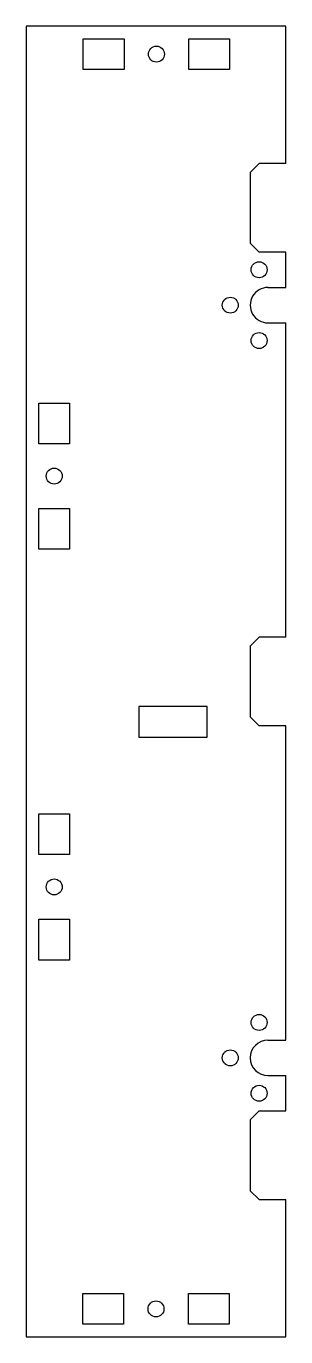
# Model space of a CAD drawing. Header units: inches. Extents: x 26 to 84, y 6 to 302.
import ezdxf

# ---------------------------------------------------------------- set-up
doc = ezdxf.new("R2010")
doc.units = ezdxf.units.IN
doc.header["$MEASUREMENT"] = 0

msp = doc.modelspace()

# ---------------------------------------------------------------- linework, layer by layer
for p, q in [((84.21, 302.34), (25.71, 302.34)), ((25.71, 302.34), (25.71, 6.34)), ((84.21, 271.34), (84.21, 302.34)), ((38.56, 292.59), (38.56, 299.49)), ((38.56, 299.49), (47.76, 299.49)), ((47.76, 299.49), (47.76, 292.59)), ((62.36, 292.59), (62.36, 299.49)), ((62.36, 299.49), (71.56, 299.49)), ((71.56, 299.49), (71.56, 292.59)), ((47.76, 292.59), (38.56, 292.59)), ((71.56, 292.59), (62.36, 292.59)), ((78.21, 271.34), (76.21, 269.34)), ((84.21, 271.34), (78.21, 271.34)), ((76.21, 269.34), (76.21, 253.34)), ((78.21, 251.34), (76.21, 253.34)), ((84.21, 251.34), (78.21, 251.34)), ((84.21, 243.34), (84.21, 251.34)), ((80.21, 243.34), (84.21, 243.34)), ((80.21, 235.34), (84.21, 235.34)), ((84.21, 164.34), (84.21, 235.34)), ((28.56, 217.24), (35.46, 217.24)), ((28.56, 208.04), (28.56, 217.24)), ((35.46, 217.24), (35.46, 208.04)), ((35.46, 208.04), (28.56, 208.04)), ((28.56, 193.44), (35.46, 193.44)), ((28.56, 184.24), (28.56, 193.44)), ((35.46, 193.44), (35.46, 184.24)), ((35.46, 184.24), (28.56, 184.24)), ((78.21, 164.34), (76.21, 162.34)), ((84.21, 164.34), (78.21, 164.34)), ((76.21, 162.34), (76.21, 146.34)), ((66.51, 148.69), (51.11, 148.69)), ((51.11, 148.69), (51.11, 141.79)), ((66.51, 141.79), (66.51, 148.69)), ((78.21, 144.34), (76.21, 146.34)), ((84.21, 144.34), (78.21, 144.34)), ((84.21, 73.34), (84.21, 144.34)), ((51.11, 141.79), (66.51, 141.79)), ((28.56, 124.44), (35.46, 124.44)), ((28.56, 115.24), (28.56, 124.44)), ((35.46, 124.44), (35.46, 115.24)), ((35.46, 115.24), (28.56, 115.24)), ((28.56, 100.64), (35.46, 100.64)), ((28.56, 91.44), (28.56, 100.64)), ((35.46, 100.64), (35.46, 91.44)), ((35.46, 91.44), (28.56, 91.44)), ((80.21, 73.34), (84.21, 73.34)), ((80.21, 65.34), (84.21, 65.34)), ((84.21, 57.34), (84.21, 65.34)), ((78.21, 57.34), (76.21, 55.34)), ((78.21, 57.34), (84.21, 57.34)), ((76.21, 55.34), (76.21, 39.34)), ((78.21, 37.34), (76.21, 39.34)), ((78.21, 37.34), (84.21, 37.34)), ((84.21, 6.34), (84.21, 37.34)), ((38.46, 16.09), (47.66, 16.09)), ((38.46, 9.19), (38.46, 16.09)), ((47.66, 16.09), (47.66, 9.19)), ((62.26, 16.09), (71.46, 16.09)), ((62.26, 9.19), (62.26, 16.09)), ((71.46, 16.09), (71.46, 9.19)), ((47.66, 9.19), (38.46, 9.19)), ((71.46, 9.19), (62.26, 9.19)), ((25.71, 6.34), (84.21, 6.34))]:
    msp.add_line(p, q)
for centre in [(55.06, 296.04), (78.21, 247.34), (71.71, 239.34), (78.21, 231.34), (32.01, 200.74), (32.01, 107.94), (78.21, 77.34), (71.71, 69.34), (78.21, 61.34), (54.96, 12.64)]:
    msp.add_circle(centre, 1.8)
for centre, start, end in [((80.21, 239.34), 89.9542, 270.0458), ((80.21, 69.34), 90, 270)]:
    msp.add_arc(centre, 4, start, end)

doc.saveas('drawing.dxf')
